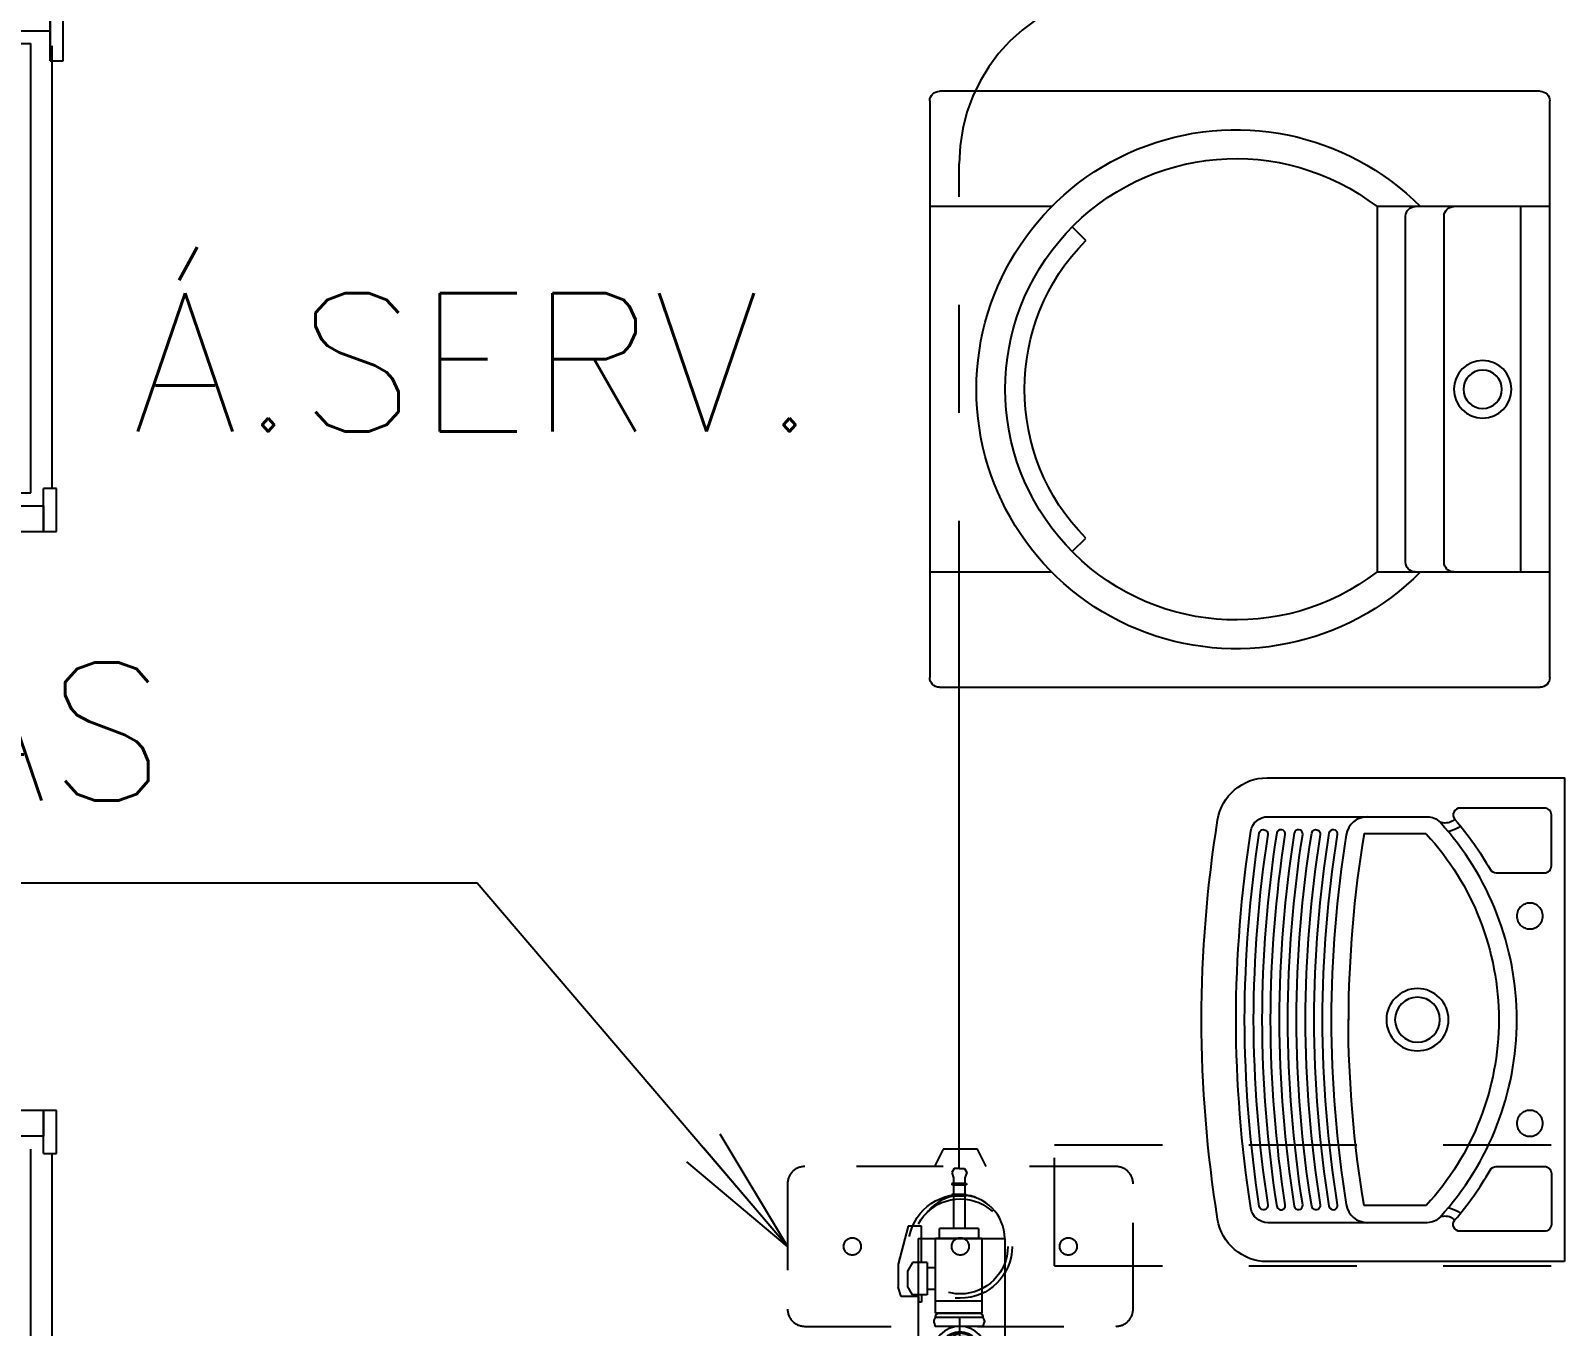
# Model space of a CAD drawing. Header units: millimetres. Extents: x 188.6 to 263.2, y 40.1 to 120.1.
# Drawn here: x 214.368 to 216.143, y 65.67 to 67.17 of the extents above; entities that cross this region are included whole.
import ezdxf

# ---------------------------------------------------------------- set-up
doc = ezdxf.new("R2010")
doc.units = ezdxf.units.MM
for name, pattern in [('CENTER2', [1.125, 0.75, -0.125, 0.125, -0.125]), ('HIDDEN2', [0.1875, 0.125, -0.0625]), ('XREF-TIPO$0$DASHED', [15, 12, -3]), ('XREF-TIPO$0$HIDDEN2', [0.1875, 0.125, -0.0625])]:
    doc.linetypes.add(name, pattern=pattern)
for name, color, linetype in [('ARQ', 8, 'Continuous'), ('ARQ-TXT', 8, 'Continuous'), ('ESTR-VIGAS', 11, 'HIDDEN2'), ('ESTRUTURA', 7, 'Continuous'), ('EXAUSTÃO-AQUECEDOR', 244, 'HIDDEN2'), ('GAS-COL', 7, 'Continuous'), ('GAS-PONTO', 202, 'Continuous'), ('GAS-TEXTO', 7, 'Continuous'), ('GAS-TUBO-PISO', 6, 'CENTER2'), ('HID-P-AQ', 10, 'Continuous'), ('TIGRECAD', 2, 'Continuous')]:
    doc.layers.add(name, color=color, linetype=linetype)
doc.styles.add('60-50', font='romans.shx', dxfattribs={"height": 0.08})
doc.styles.add('60-75', font='romans.shx', dxfattribs={"height": 0.12})
doc.dimstyles.new('SETAS50', dxfattribs={"dimtxt": 0.08, "dimasz": 0.1, "dimexe": 0.15, "dimexo": 0, "dimgap": 0.1, "dimtad": 1, "dimzin": 10, "dimdsep": 46, "dimtxsty": '60-50', "dimblk1": 'OPEN', "dimblk2": 'OPEN', "dimsah": 1, "dimcen": 0, "dimclrd": 244, "dimclre": 8, "dimclrt": 2, "dimadec": 0, "dimazin": 0, "dimtfac": 1, "dimtix": 1, "dimtmove": 2, "dimatfit": 3, "dimldrblk": 'OPEN', "dimfxl": 0.15, "dimtolj": 1, "dimtzin": 6, "dimarcsym": 0})

# ---------------------------------------------------------------- blocks, each defined once
blk = doc.blocks.new('XREF-TIPO$0$PORTA 70')
at = {"color": 0}
for p, q in [((36.2665, 23.8835), (36.2815, 23.8835)), ((36.2665, 23.8335), (36.2665, 23.8835)), ((36.2815, 23.8335), (36.2815, 23.8835)), ((36.4015, 23.8685), (36.4165, 23.8685)), ((36.4015, 23.8685), (36.4015, 23.8185)), ((36.4165, 23.8685), (36.4165, 23.8185)), ((36.2815, 23.8485), (36.2815, 23.8335)), ((36.4015, 23.8485), (36.2815, 23.8485)), ((36.4015, 23.8185), (36.4015, 23.8485)), ((36.2815, 23.8335), (36.2665, 23.8335)), ((36.3115, 23.8335), (36.2815, 23.8335)), ((36.3115, 23.8185), (36.3115, 23.8335)), ((36.4015, 23.8185), (36.3115, 23.8185)), ((36.4165, 23.8185), (36.4015, 23.8185)), ((36.3115, 23.1485), (36.4015, 23.1485)), ((36.3115, 23.1335), (36.3115, 23.1485)), ((36.4015, 23.1485), (36.4165, 23.1485)), ((36.4015, 23.1185), (36.4015, 23.1485)), ((36.4015, 23.1485), (36.4015, 23.0985)), ((36.4165, 23.1485), (36.4165, 23.0985)), ((36.2665, 23.0835), (36.2665, 23.1335)), ((36.2815, 23.1335), (36.3115, 23.1335)), ((36.2815, 23.0835), (36.2815, 23.1335)), ((36.2815, 23.1185), (36.4015, 23.1185)), ((36.4165, 23.0985), (36.4015, 23.0985)), ((36.2815, 23.0835), (36.2665, 23.0835))]:
    blk.add_line(p, q, dxfattribs=at)
blk.add_lwpolyline([(36.2815, 23.1635), (36.2815, 23.1335), (35.5815, 23.1335), (35.5815, 23.1635)], close=True, dxfattribs=at)
at = {"color": 0, "linetype": 'XREF-TIPO$0$HIDDEN2'}
blk.add_arc((36.2815, 23.1335), 0.7, 90, 180, dxfattribs=at)
blk = doc.blocks.new('XREF-TIPO$0$A$C0189091C')
at = {"color": 0}
for p, q in [((0.05, 0.1425), (0.05, 0.9425)), ((0.05, 0.9425), (0.08, 0.9425)), ((0.08, 0.9425), (0.05, 0.9425)), ((0.05, 0.9425), (0.05, 0.1425)), ((0.08, 0.9425), (0.08, 0.1425)), ((0.08, 0.1425), (0.08, 0.9425)), ((0, 0.1575), (0.05, 0.1575)), ((0, 0.1425), (0, 0.1575)), ((0.05, 0.1425), (0, 0.1425)), ((0, 0.1425), (0.05, 0.1425)), ((0.035, 0.015), (0.035, 0.1425)), ((0.08, 0.1425), (0.05, 0.1425)), ((0.05, 0.1425), (0.08, 0.1425)), ((0.05, 0.1425), (0.05, 0.1125)), ((0.85, 0.1575), (0.9, 0.1575)), ((0.85, 0.1425), (0.85, 0.1575)), ((0.865, 0.1425), (0.85, 0.1425)), ((0.85, 0.1125), (0.85, 0.1425)), ((0.85, 0.1425), (0.9, 0.1425)), ((0.865, 0.1425), (0.865, 0.015)), ((0.9, 0.1575), (0.9, 0.1425)), ((0.05, 0.1125), (0.065, 0.1125)), ((0.065, 0.1125), (0.065, 0.015)), ((0.835, 0.1125), (0.85, 0.1125)), ((0.835, 0.015), (0.835, 0.1125)), ((0.015, 0), (0.015, 0.015)), ((0.065, 0.015), (0.015, 0.015)), ((0.065, 0), (0.015, 0)), ((0.035, 0.015), (0.065, 0.015)), ((0.065, 0.015), (0.065, 0)), ((0.835, 0), (0.835, 0.015)), ((0.835, 0.015), (0.875, 0.015)), ((0.885, 0.015), (0.835, 0.015)), ((0.885, 0), (0.835, 0)), ((0.885, 0.015), (0.885, 0))]:
    blk.add_line(p, q, dxfattribs=at)
at = {"color": 0, "linetype": 'XREF-TIPO$0$HIDDEN2', "lineweight": 13}
blk.add_arc((0.05, 0.1425), 0.8, 360, 90, dxfattribs=at)
blk = doc.blocks.new('XREF-TIPO$0$XREF-MC1101-TE-LAYO$0$LAV-ROUP-flat-3')
at = {"color": 0}
for p, q in [((-0.635, 0.31), (-0.01, 0.31)), ((-0.645, -0.3), (-0.645, 0.3)), ((0, 0.3), (0, -0.3)), ((-0.645, 0.19), (-0.5182, 0.19)), ((-0.1797, 0.19), (0, 0.19)), ((-0.1797, -0.19), (-0.1797, 0.19)), ((-0.15, 0.18), (-0.15, -0.18)), ((-0.11, 0.18), (-0.11, -0.18)), ((-0.03, 0.19), (-0.03, -0.19)), ((-0.4969, 0.1689), (-0.4827, 0.1548)), ((-0.4969, -0.1689), (-0.4827, -0.1548)), ((-0.5182, -0.19), (-0.645, -0.19)), ((0, -0.19), (-0.1797, -0.19)), ((-0.01, -0.31), (-0.635, -0.31))]:
    blk.add_line(p, q, dxfattribs=at)
for radius in [0.03, 0.02]:
    blk.add_circle((-0.0699, 0), radius, dxfattribs=at)
for centre, radius, start, end in [((-0.635, 0.3), 0.01, 90, 180), ((-0.01, 0.3), 0.01, 0, 90), ((-0.3264, 0), 0.27, 44.7249, 315.2751), ((-0.3264, 0), 0.24, 52.3415, 307.6585), ((-0.14, 0.18), 0.01, 90, 180), ((-0.1, 0.18), 0.01, 90, 180), ((-0.3264, 0), 0.22, 135.2751, 224.7249), ((-0.14, -0.18), 0.01, 180, 270), ((-0.1, -0.18), 0.01, 180, 270), ((-0.635, -0.3), 0.01, 180, 270), ((-0.01, -0.3), 0.01, 270, 0)]:
    blk.add_arc(centre, radius, start, end, dxfattribs=at)
blk = doc.blocks.new('XREF-TIPO$0$A$C4A9B41A7')
for points in [[(0.56, 0.42), (0.56, 0.0761, -0.368594), (0.5111, 0.0187, -0.038701), (0.28, 0, -0.038701), (0.0489, 0.0187, -0.368594), (0, 0.0761), (0, 0.42)], [(0.0482, 0.2933, -0.050149), (0.1059, 0.3341, 0.270155), (0.11, 0.3411), (0.11, 0.397, 0.414214), (0.102, 0.405), (0.043, 0.405, 0.414214), (0.035, 0.397), (0.035, 0.2994, 0.643298)], [(0.5118, 0.2933, 0.050149), (0.4541, 0.3341, -0.270155), (0.45, 0.3411), (0.45, 0.397, -0.414214), (0.458, 0.405), (0.517, 0.405, -0.414214), (0.525, 0.397), (0.525, 0.2994, -0.643298)], [(0.28, 0.286, 1), (0.28, 0.214, 1)], [(0.28, 0.276, 1), (0.28, 0.224, 1)], [(0.4942, 0.1575, -0.038853), (0.28, 0.14, -0.038853), (0.0658, 0.1575, 1), (0.0642, 0.1476, 0.03886), (0.28, 0.13, 0.03886), (0.4958, 0.1476, 1)], [(0.4942, 0.1375, -1), (0.4958, 0.1276, -0.03886), (0.28, 0.11, -0.03886), (0.0642, 0.1276, -1), (0.0658, 0.1375, 0.038853), (0.28, 0.12, 0.038853)], [(0.28, 0.06, 0.037231), (0.4942, 0.0768, -1), (0.4958, 0.0669, -0.037237), (0.28, 0.05, -0.037237), (0.0642, 0.0669, -1), (0.0658, 0.0768, 0.037231)]]:
    blk.add_lwpolyline(points, format="xyb", close=True)
at = {"linetype": 'XREF-TIPO$0$DASHED'}
blk.add_lwpolyline([(0.45, 0.42), (0.56, 0.42)], dxfattribs=at)
for points in [[(0.16, 0.395, 1), (0.16, 0.365, 1)], [(0.4, 0.395, 1), (0.4, 0.365, 1)]]:
    blk.add_lwpolyline(points, format="xyb", close=True, dxfattribs=at)
for points in [[(0.5085, 0.2761, 0.187658), (0.28, 0.365, 0.187658), (0.0515, 0.2761)], [(0.065, 0.2601, -0.188368), (0.28, 0.3441, -0.188368), (0.495, 0.2601)], [(0.5085, 0.2761, -0.210215), (0.515, 0.2614), (0.515, 0.0769, -0.369921), (0.4981, 0.0572, -0.037507), (0.28, 0.04, -0.037507), (0.0619, 0.0572, -0.369921), (0.045, 0.0769), (0.045, 0.2614, -0.210215), (0.0515, 0.2761)], [(0.045, 0.1923, 0.368054), (0.066, 0.1676, 0.039098), (0.28, 0.15)], [(0.28, 0.15, 0.039098), (0.494, 0.1676, 0.368054), (0.515, 0.1923)], [(0.28, 0.1, -0.038297), (0.0658, 0.1172, 1), (0.0642, 0.1074, 0.038303), (0.28, 0.09, 0.038303), (0.4958, 0.1074, 1), (0.4942, 0.1172, -0.038297), (0.28, 0.1)], [(0.28, 0.08, -0.037756), (0.0658, 0.097, 1), (0.0642, 0.0871, 0.037763), (0.28, 0.07, 0.037763), (0.4958, 0.0871, 1), (0.4942, 0.097, -0.037756), (0.28, 0.08)]]:
    blk.add_lwpolyline(points, format="xyb")
for points in [[(0.0482, 0.2933), (0.0499, 0.2908), (0.0516, 0.2869), (0.052, 0.2854), (0.0523, 0.2836), (0.0524, 0.2818), (0.0523, 0.2799), (0.0515, 0.2761)], [(0.0563, 0.2993), (0.0564, 0.2991), (0.0579, 0.297), (0.0591, 0.2947), (0.0611, 0.29), (0.0611, 0.29), (0.0617, 0.2877), (0.0621, 0.2855)], [(0.4979, 0.2855), (0.4983, 0.2877), (0.4989, 0.29), (0.4989, 0.29), (0.5009, 0.2947), (0.5021, 0.297), (0.5036, 0.2991), (0.5037, 0.2993)], [(0.5118, 0.2933), (0.5101, 0.2908), (0.5084, 0.2869), (0.508, 0.2854), (0.5077, 0.2836), (0.5076, 0.2818), (0.5077, 0.2799), (0.508, 0.278), (0.5085, 0.2761)]]:
    blk.add_lwpolyline(points)
at = {"ltscale": 0.359823}
for points in [[(0.065, 0.2601), (0.065, 0.2602)], [(0.495, 0.2601), (0.495, 0.2602)]]:
    blk.add_lwpolyline(points, dxfattribs=at)
for points in [[(0.065, 0.2601), (0.065, 0.1882, 0.040426), (0.2806, 0.17)], [(0.495, 0.2601), (0.495, 0.1882, -0.040426), (0.2794, 0.17)]]:
    blk.add_lwpolyline(points, format="xyb", dxfattribs=at)
blk = doc.blocks.new('ESTR-TP-29.09.2016')
at = {"layer": 'ESTR-VIGAS'}
blk.add_line((9.6, 6.2252), (9.6, 6.3652), dxfattribs=at)
for points in [[(9.6, 6.3652), (11.04, 6.3652)], [(9.6, 6.2252), (10.32, 6.2252)]]:
    blk.add_lwpolyline(points, dxfattribs=at)
blk = doc.blocks.new('ponto')
at = {"layer": 'GAS-PONTO'}
for p, q in [((-0.004, 0.1217), (-0.0058, 0.1186)), ((-0.0058, 0.1186), (-0.0043, 0.1145)), ((0, 0.1217), (-0.004, 0.1217)), ((0, 0.1217), (0.004, 0.1217)), ((0.004, 0.1217), (0.0058, 0.1186)), ((0.0058, 0.1186), (0.0043, 0.1145)), ((-0.0056, 0.1102), (-0.0056, 0.1092)), ((-0.0043, 0.1102), (-0.0056, 0.1102)), ((-0.0043, 0.1092), (-0.0056, 0.1092)), ((-0.0043, 0.1145), (-0.0043, 0.1102)), ((0.0043, 0.1102), (-0.0043, 0.1102)), ((-0.0043, 0.1102), (-0.0043, 0.0756)), ((-0.0043, 0.1092), (0.0043, 0.1092)), ((0.0043, 0.1145), (0.0043, 0.1102)), ((0.0043, 0.1102), (0.0056, 0.1102)), ((0.0043, 0.1102), (0.0043, 0.0756)), ((0.0056, 0.1092), (0.0043, 0.1092)), ((0.0056, 0.1102), (0.0056, 0.1092)), ((-0.0056, 0.1018), (-0.0056, 0.1007)), ((-0.0043, 0.1018), (-0.0056, 0.1018)), ((-0.0043, 0.1007), (-0.0056, 0.1007)), ((0.0043, 0.1018), (-0.0043, 0.1018)), ((-0.0043, 0.1007), (0.0043, 0.1007)), ((0.0043, 0.1018), (0.0056, 0.1018)), ((0.0056, 0.1007), (0.0043, 0.1007)), ((0.0056, 0.1018), (0.0056, 0.1007)), ((-0.0394, 0.0774), (-0.047, 0.0479)), ((-0.0292, 0.0774), (-0.0394, 0.0774)), ((-0.0292, 0.0493), (-0.0292, 0.0774)), ((-0.0153, 0.0678), (-0.0153, 0.0755)), ((0.0148, 0.0755), (-0.0152, 0.0755)), ((0.0148, 0.0755), (0.0148, 0.0678)), ((-0.0182, 0.0101), (-0.0182, 0.0678)), ((0.0176, 0.0678), (-0.0182, 0.0678)), ((0.0176, 0.0678), (0.0176, 0.0101)), ((-0.047, 0.0479), (-0.047, 0.0303)), ((-0.0361, 0.0493), (-0.04, 0.0425)), ((-0.0292, 0.0493), (-0.0361, 0.0493)), ((-0.0246, 0.0493), (-0.0292, 0.0493)), ((-0.0246, 0.0493), (-0.0246, 0.0243)), ((-0.04, 0.0425), (-0.04, 0.0311)), ((-0.0182, 0.0452), (-0.0246, 0.0452)), ((-0.0448, 0.023), (-0.047, 0.0303)), ((-0.0361, 0.0243), (-0.04, 0.0311)), ((-0.0292, 0.0243), (-0.0361, 0.0243)), ((-0.0246, 0.0243), (-0.0292, 0.0243)), ((-0.0292, 0.0243), (-0.0292, 0.0186)), ((-0.0182, 0.0284), (-0.0246, 0.0284)), ((-0.0312, 0.023), (-0.0448, 0.023)), ((-0.0312, 0.0186), (-0.0312, 0.023)), ((-0.0292, 0.0186), (-0.0312, 0.0186)), ((0.0176, 0.0193), (-0.018, 0.0193)), ((-0.0185, 0.0069), (-0.0194, 0.0052)), ((-0.0185, 0.0069), (-0.0194, 0.0052)), ((-0.0194, 0.0024), (-0.0188, 0.0014)), ((-0.0194, 0.0024), (-0.0188, 0.0014)), ((-0.0185, 0.0075), (-0.0185, 0.0069)), ((-0.0185, 0.0075), (-0.0185, 0.0069)), ((0.0185, 0.0069), (-0.0185, 0.0069)), ((0.0185, 0), (-0.0185, 0)), ((0.0176, 0.0101), (-0.0182, 0.0101)), ((0.016, 0.01), (-0.016, 0.01)), ((0.016, 0.01), (-0.016, 0.01)), ((0.0185, 0.0069), (0.0185, 0.0075)), ((0.0185, 0.0069), (0.0185, 0.0075)), ((0.0194, 0.0052), (0.0185, 0.0069)), ((0.0194, 0.0052), (0.0185, 0.0069)), ((0.0188, 0.0014), (0.0194, 0.0024)), ((0.0188, 0.0014), (0.0194, 0.0024))]:
    blk.add_line(p, q, dxfattribs=at)
for centre, radius, start, end in [((-0.0166, 0.0038), 0.00309, 153.4394, 206.5695), ((-0.0166, 0.0038), 0.00309, 153.4394, 206.5695), ((-0.0216, 0), 0.00309, 0.0045, 26.5695), ((-0.0216, 0), 0.00309, 0.0045, 26.5695), ((-0.016, 0.0075), 0.00247, 90.0045, 180.0045), ((-0.016, 0.0075), 0.00247, 90.0045, 180.0045), ((0.016, 0.0075), 0.00247, 0.0045, 90.0045), ((0.016, 0.0075), 0.00247, 0.0045, 90.0045), ((0.0216, 0), 0.00309, 153.4394, 180.0045), ((0.0216, 0), 0.00309, 153.4394, 180.0045), ((0.0166, 0.0038), 0.00309, 333.4394, 26.5695), ((0.0166, 0.0038), 0.00309, 333.4394, 26.5695)]:
    blk.add_arc(centre, radius, start, end, dxfattribs=at)
blk = doc.blocks.new('C50')
h = blk.add_hatch(color=8)
edge = h.paths.add_edge_path()
edge.add_arc((0, 0), 0.0238, 540, 720)
edge.add_ellipse((0.0119, 0), major_axis=(0.0119, 0), ratio=0.815791, start_angle=180, end_angle=360, ccw=False)
edge.add_ellipse((-0.0119, 0), major_axis=(-0.0119, 0), ratio=0.815791, start_angle=180, end_angle=360)
at = {"color": 252}
for p, q in [((0, -0.0421), (0, 0.0421)), ((0.0421, 0), (-0.0421, 0))]:
    blk.add_line(p, q, dxfattribs=at)
at = {"color": 0}
for radius in [0.0318, 0.0253]:
    blk.add_circle((0, 0), radius, dxfattribs=at)
at = {"color": 8}
blk.add_circle((0, 0), 0.0237, dxfattribs=at)
blk.add_ellipse((-0.0119, 0), major_axis=(-0.0119, 0), ratio=0.815791, start_param=3.141593, end_param=6.283185, dxfattribs=at)
at = {"color": 8, "extrusion": (0, 0, -1)}
blk.add_ellipse((0.0119, 0), major_axis=(0.0119, 0), ratio=0.815791, start_param=0, end_param=3.141593, dxfattribs=at)
blk = doc.blocks.new('AQKOMECO')
at = {"linetype": 'HIDDEN2', "ltscale": 0.25}
for p, q in [((-0.02, 0.205), (-0.0298, 0.185)), ((0.02, 0.205), (-0.02, 0.205)), ((0.0298, 0.185), (0.02, 0.205))]:
    blk.add_line(p, q, dxfattribs=at)
blk.add_lwpolyline([(0.2, 0.02), (0.2, 0.165, 0.414214), (0.18, 0.185), (-0.18, 0.185, 0.414214), (-0.2, 0.165), (-0.2, 0.02, 0.414214), (-0.18, 0), (0.18, 0, 0.414214)], format="xyb", close=True, dxfattribs=at)
for centre, radius in [((0, 0.0925), 0.06), ((0, 0.0925), 0.055), ((-0.125, 0.0925), 0.01), ((0, 0.0925), 0.01), ((0.125, 0.0925), 0.01)]:
    blk.add_circle(centre, radius, dxfattribs=at)
blk = doc.blocks.new('_OPEN')
at = {"color": 0, "linetype": 'ByBlock'}
for p, q in [((-1, 0.167), (0, 0)), ((0, 0), (-1, -0.167)), ((0, 0), (-1, 0))]:
    blk.add_line(p, q, dxfattribs=at)
blk = doc.blocks.new('CHA4')
at = {"layer": 'EXAUSTÃO-AQUECEDOR', "linetype": 'Continuous'}
for p, q in [((-0.9083, 0.3202), (-0.8083, 0.3202)), ((0, -0.125), (0, 0.125))]:
    blk.add_line(p, q, dxfattribs=at)
at = {"layer": 'EXAUSTÃO-AQUECEDOR'}
for p, q in [((-0.9083, 0.3202), (-0.9083, 0.1503)), ((-0.8083, 0.3202), (-0.8083, 0.1503)), ((-0.8083, 0.1503), (-0.9083, 0.1503)), ((-0.7083, 0.0503), (0, 0.0503)), ((-0.7083, 0.0503), (-0.7083, -0.0497)), ((-0.7083, -0.0497), (0, -0.0497))]:
    blk.add_line(p, q, dxfattribs=at)
for centre, radius, start, end in [((-0.8583, 0.3202), 0.05, 360, 180), ((-0.7083, 0.1503), 0.2, 180, 270), ((-0.7083, 0.1503), 0.1, 180, 270)]:
    blk.add_arc(centre, radius, start, end, dxfattribs=at)
at = {"layer": 'EXAUSTÃO-AQUECEDOR', "linetype": 'Continuous'}
blk.add_arc((-0.0474, 0), 0.1337, 290.7729, 69.2271, dxfattribs=at)

msp = doc.modelspace()

# ---------------------------------------------------------------- linework, layer by layer
at = {"layer": 'ARQ'}
for p, q in [((214.2782, 67.1546), (214.3682, 67.1546)), ((214.2782, 67.1546), (214.3682, 67.1546)), ((214.3682, 66.6346), (214.3682, 67.1546)), ((214.3682, 66.6346), (214.3682, 67.1546)), ((214.3932, 66.6396), (214.3932, 67.152)), ((214.3932, 66.6396), (214.3932, 67.152)), ((214.2782, 66.6346), (214.3682, 66.6346)), ((214.2782, 66.6346), (214.3682, 66.6346)), ((214.3682, 65.6296), (214.3682, 65.8746)), ((214.3682, 65.6296), (214.3682, 65.8746)), ((214.3932, 65.6546), (214.3932, 65.8696)), ((214.3932, 65.6546), (214.3932, 65.8696))]:
    msp.add_line(p, q, dxfattribs=at)
at = {"layer": 'GAS-TUBO-PISO'}
msp.add_lwpolyline([(215.4428, 65.8522), (215.4428, 67.0159, -0.414205), (215.6428, 67.2158), (217.6271, 67.2158, 0.414205), (217.8271, 67.4158), (217.8272, 69.0064)], format="xyb", dxfattribs=at)

# ---------------------------------------------------------------- block references
at = {"layer": 'ARQ', "extrusion": (0, 0, -1), "zscale": -1}
for name, p, rotation in [('XREF-TIPO$0$A$C0189091C', (-214.2482, 67.1345), 90), ('XREF-TIPO$0$A$C0189091C', (-214.2482, 67.1345), 90), ('XREF-TIPO$0$PORTA 70', (-177.9816, 89.7381), 180), ('XREF-TIPO$0$PORTA 70', (-177.9816, 89.7381), 180)]:
    msp.add_blockref(name, p, dxfattribs=dict(at, rotation=rotation))
at = {"layer": 'ARQ', "xscale": -1.112690764928797, "yscale": 1.112690764928797, "zscale": 1.112690764928797, "rotation": 180}
msp.add_blockref('XREF-TIPO$0$XREF-MC1101-TE-LAYO$0$LAV-ROUP-flat-3', (216.1264, 66.7544), dxfattribs=at)
msp.add_blockref('XREF-TIPO$0$XREF-MC1101-TE-LAYO$0$LAV-ROUP-flat-3', (216.1264, 66.7544), dxfattribs=at)
at = {"layer": 'ARQ', "rotation": 270}
msp.add_blockref('XREF-TIPO$0$A$C4A9B41A7', (215.7232, 66.3046), dxfattribs=at)
msp.add_blockref('XREF-TIPO$0$A$C4A9B41A7', (215.7232, 66.3046), dxfattribs=at)
at = {"layer": 'ESTRUTURA'}
msp.add_blockref('ESTR-TP-29.09.2016', (205.9531, 59.5144), dxfattribs=at)
at = {"layer": 'EXAUSTÃO-AQUECEDOR', "linetype": 'Continuous'}
msp.add_blockref('CHA4', (216.3038, 65.451, 0), dxfattribs=at)
at = {"layer": 'GAS-COL', "xscale": -1, "rotation": 90}
msp.add_blockref('C50', (215.4436, 65.6378), dxfattribs=at)
at = {"layer": 'GAS-PONTO', "xscale": 1.5, "yscale": 1.5, "zscale": 1.5}
msp.add_blockref('ponto', (215.4428, 65.6696), dxfattribs=at)
at = {"layer": 'HID-P-AQ'}
msp.add_blockref('AQKOMECO', (215.4441, 65.6696), dxfattribs=at)

# ---------------------------------------------------------------- texts
at = {"layer": 'ARQ-TXT', "style": '60-75'}
msp.add_text('Á.SERV.', height=0.16, dxfattribs=at).set_placement((214.4853, 66.7056))
at = {"layer": 'GAS-TEXTO', "insert": (212.4449, 66.4382), "char_height": 0.16, "width": 2.413572, "attachment_point": 1, "style": '60-50'}
msp.add_mtext('\\pi0.063929;AQUECEDOR A GÁS \\P\\pi0.32679;(VER DETALHE)', dxfattribs=at)

# ---------------------------------------------------------------- leaders
at = {"layer": 'TIGRECAD'}
msp.add_leader([(215.2441, 65.7621), (214.885, 66.1827), (212.485, 66.1827)], dimstyle='SETAS50', override={"dimasz": 0.15}, dxfattribs=at)

doc.saveas('drawing.dxf')
